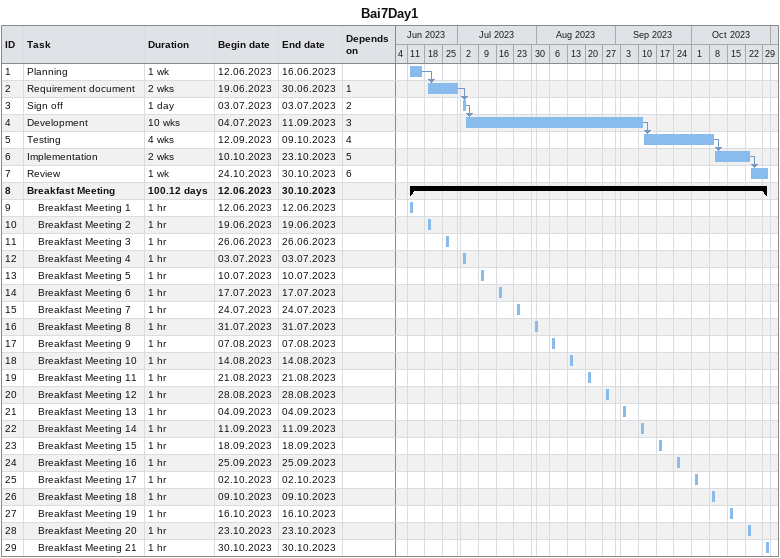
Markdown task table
Bai7Day1

| ID | Level | Task | Duration | Start | Finish | Predecessors |
|---|---|---|---|---|---|---|
| 1 | 1 | Planning | 1w | 2023-06-12 | 2023-06-16 |  |
| 2 | 1 | Requirement document | 2w | 2023-06-19 | 2023-06-30 | 1 |
| 3 | 1 | Sign off | 1d | 2023-07-03 | 2023-07-03 | 2 |
| 4 | 1 | Development | 10w | 2023-07-04 | 2023-09-11 | 3 |
| 5 | 1 | Testing | 4w | 2023-09-12 | 2023-10-09 | 4 |
| 6 | 1 | Implementation | 2w | 2023-10-10 | 2023-10-23 | 5 |
| 7 | 1 | Review | 1w | 2023-10-24 | 2023-10-30 | 6 |
| 8 | 1 | **Breakfast Meeting** | 100.12d | 2023-06-12 | 2023-10-30 |  |
| 9 | 2 | Breakfast Meeting 1 | 1h | 2023-06-12 | 2023-06-12 |  |
| 10 | 2 | Breakfast Meeting 2 | 1h | 2023-06-19 | 2023-06-19 |  |
| 11 | 2 | Breakfast Meeting 3 | 1h | 2023-06-26 | 2023-06-26 |  |
| 12 | 2 | Breakfast Meeting 4 | 1h | 2023-07-03 | 2023-07-03 |  |
| 13 | 2 | Breakfast Meeting 5 | 1h | 2023-07-10 | 2023-07-10 |  |
| 14 | 2 | Breakfast Meeting 6 | 1h | 2023-07-17 | 2023-07-17 |  |
| 15 | 2 | Breakfast Meeting 7 | 1h | 2023-07-24 | 2023-07-24 |  |
| 16 | 2 | Breakfast Meeting 8 | 1h | 2023-07-31 | 2023-07-31 |  |
| 17 | 2 | Breakfast Meeting 9 | 1h | 2023-08-07 | 2023-08-07 |  |
| 18 | 2 | Breakfast Meeting 10 | 1h | 2023-08-14 | 2023-08-14 |  |
| 19 | 2 | Breakfast Meeting 11 | 1h | 2023-08-21 | 2023-08-21 |  |
| 20 | 2 | Breakfast Meeting 12 | 1h | 2023-08-28 | 2023-08-28 |  |
| 21 | 2 | Breakfast Meeting 13 | 1h | 2023-09-04 | 2023-09-04 |  |
| 22 | 2 | Breakfast Meeting 14 | 1h | 2023-09-11 | 2023-09-11 |  |
| 23 | 2 | Breakfast Meeting 15 | 1h | 2023-09-18 | 2023-09-18 |  |
| 24 | 2 | Breakfast Meeting 16 | 1h | 2023-09-25 | 2023-09-25 |  |
| 25 | 2 | Breakfast Meeting 17 | 1h | 2023-10-02 | 2023-10-02 |  |
| 26 | 2 | Breakfast Meeting 18 | 1h | 2023-10-09 | 2023-10-09 |  |
| 27 | 2 | Breakfast Meeting 19 | 1h | 2023-10-16 | 2023-10-16 |  |
| 28 | 2 | Breakfast Meeting 20 | 1h | 2023-10-23 | 2023-10-23 |  |
| 29 | 2 | Breakfast Meeting 21 | 1h | 2023-10-30 | 2023-10-30 |  |
